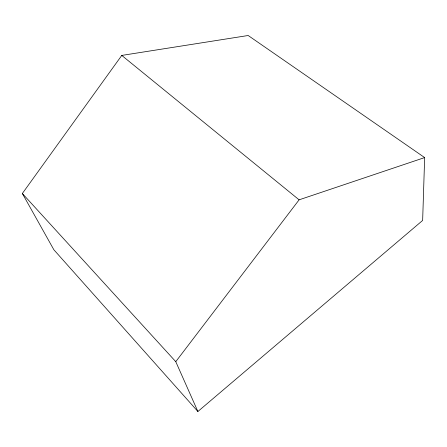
<?xml version="1.0" encoding="UTF-8"?>
<svg xmlns="http://www.w3.org/2000/svg" width="447" height="447" viewBox="0 0 447 447"><rect width="100%" height="100%" fill="white"/><g stroke="black" fill="none" stroke-linecap="round" stroke-linejoin="round"><path stroke-width="0.67" d="M424.65 157.579L422.65 220.438L197.887 411.497L53.852 249.744L22.35 193.495L121.768 55.422L248.174 35.503L424.65 157.579L299.11 199.826L175.772 361.668L197.887 411.497M121.768 55.422L299.11 199.826M22.35 193.495L175.772 361.668"/></g></svg>
